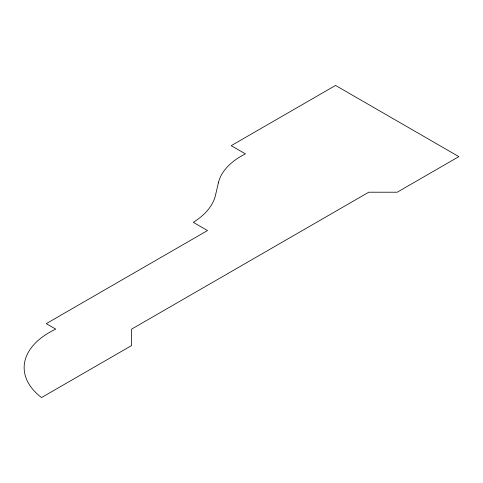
<?xml version="1.0" encoding="UTF-8"?>
<svg xmlns="http://www.w3.org/2000/svg" width="483" height="483" viewBox="0 0 483 483"><rect width="100%" height="100%" fill="white"/><g stroke="black" fill="none" stroke-linecap="round" stroke-linejoin="round"><path stroke-width="0.72" d="M218.358 182.876L215.527 195.144A85.654 49.453 0 0 1 193.278 222.337L207.503 230.548L46.259 323.64L55.744 329.116A86.155 49.737 0 0 0 41.52 397.563L131.624 345.544L131.624 329.116L368.746 192.216L397.201 192.216L458.85 156.625L335.546 85.437L231.218 145.673L245.442 153.884A80.522 46.489 0 0 0 218.358 182.876"/></g></svg>
